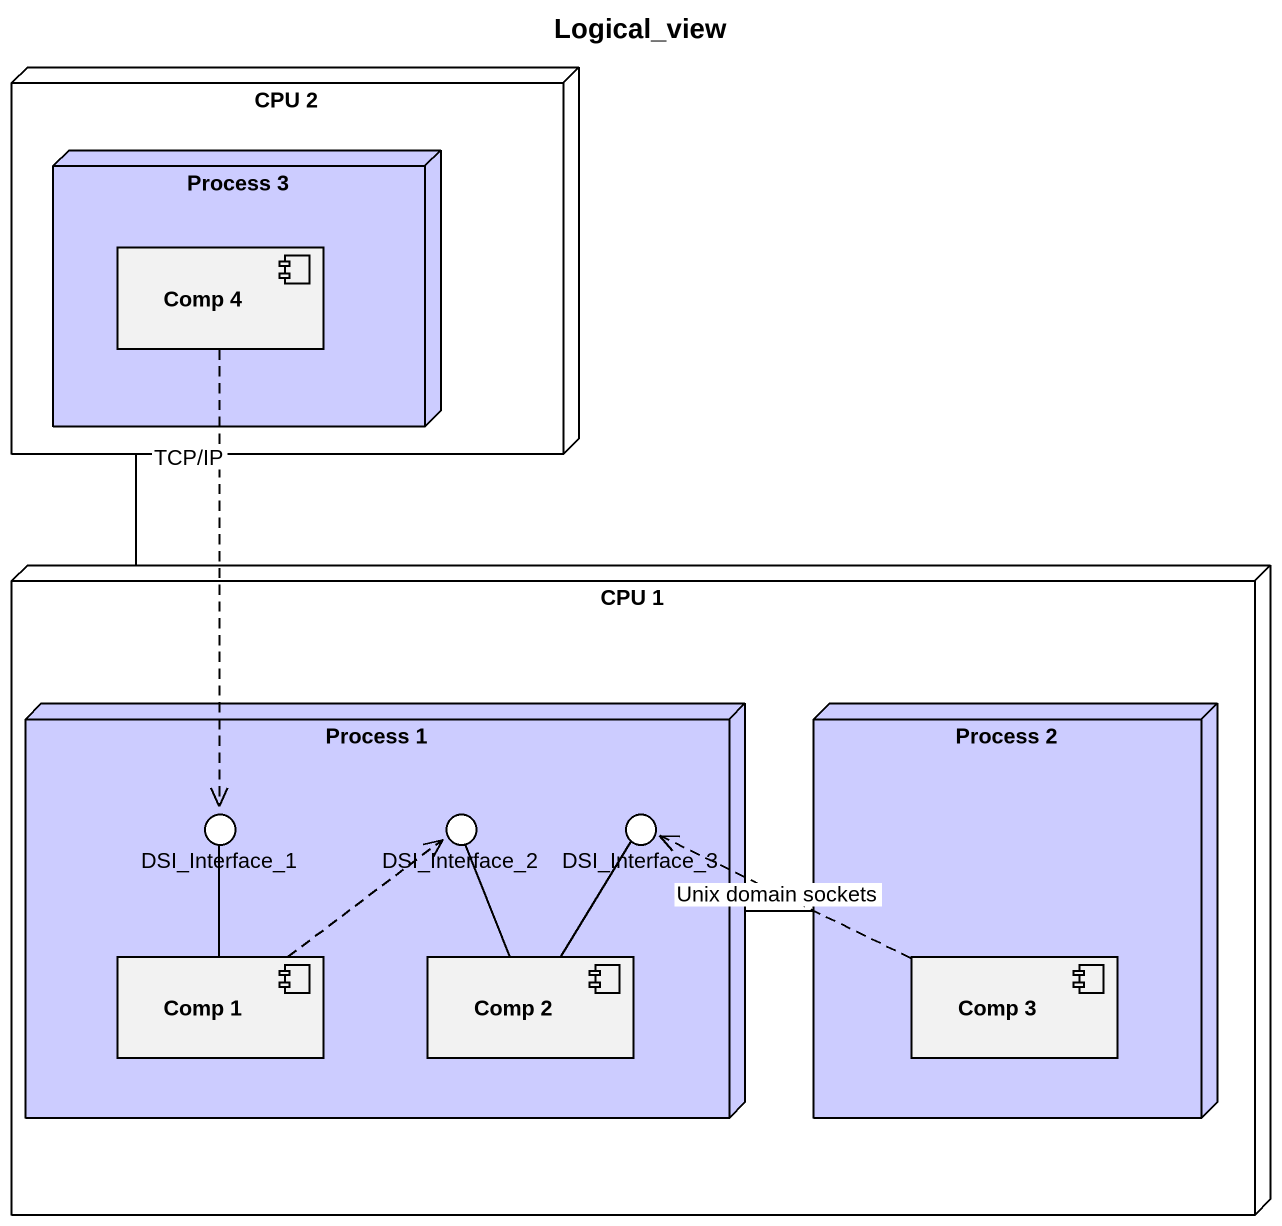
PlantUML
@startuml
title Logical_view
node "CPU 2" as CPU_2 {
  node "Process 3" as Process_3 #CCCCFF {
    component "Comp 4" as Comp_4
  }
}
node "CPU 1" as CPU_1 {
  node "Process 1" as Process_1 #CCCCFF {
    component "Comp 1" as Comp_1
    component "Comp 2" as Comp_2
  }
  node "Process 2" as Process_2 #CCCCFF {
    component "Comp 3" as Comp_3
  }
}
() DSI_Interface_1
() DSI_Interface_2
() DSI_Interface_3
Process_1 -left- DSI_Interface_1
Process_1 -up- DSI_Interface_2
Process_1 -right- DSI_Interface_3
Comp_4 ..> DSI_Interface_1
CPU_1 -up- CPU_2 : TCP/IP
Process_1 -right- Process_2 : Unix domain sockets
Comp_1 -up- DSI_Interface_1
Comp_1 .up.> DSI_Interface_2
Comp_2 -up- DSI_Interface_2
Comp_2 -up- DSI_Interface_3
Comp_3 .left.> DSI_Interface_3
@enduml
